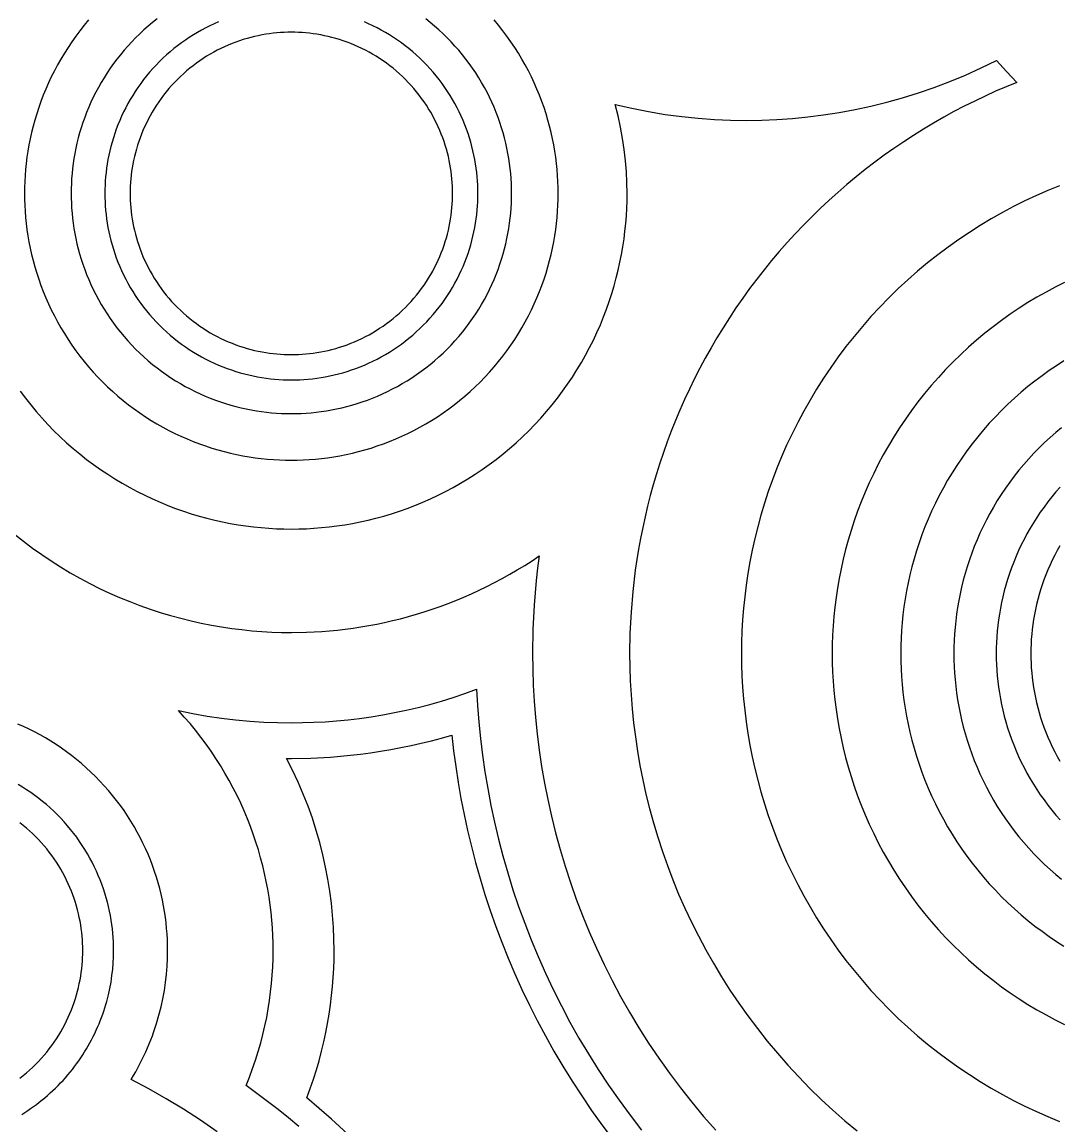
# Model space of a CAD drawing. Header units: millimetres. Extents: x -2212 to -1612, y 647 to 937.
# Drawn here: x -1744.5 to -1680.2, y 815.1 to 883.6 of the extents above; entities that cross this region are included whole.
import ezdxf

# ---------------------------------------------------------------- set-up
doc = ezdxf.new("R2010")
doc.units = ezdxf.units.MM
doc.header["$MEASUREMENT"] = 0
doc.layers.add('VF$DOT - Copy', color=20, linetype='Continuous', true_color=0xff4b00)

msp = doc.modelspace()

# ---------------------------------------------------------------- linework, layer by layer
at = {"layer": 'VF$DOT - Copy'}
for points in [[(-1740.387, 883.714), (-1740.661, 883.385), (-1740.925, 883.05), (-1741.181, 882.709), (-1741.427, 882.362), (-1741.664, 882.01), (-1741.891, 881.653), (-1742.108, 881.291), (-1742.316, 880.925), (-1742.513, 880.555), (-1742.7, 880.182), (-1742.877, 879.806), (-1743.043, 879.427), (-1743.2, 879.046), (-1743.346, 878.663), (-1743.482, 878.279), (-1743.607, 877.894), (-1743.723, 877.508), (-1743.828, 877.122), (-1743.924, 876.736), (-1744.01, 876.35), (-1744.086, 875.965), (-1744.152, 875.582), (-1744.209, 875.2), (-1744.256, 874.819), (-1744.295, 874.441), (-1744.324, 874.065), (-1744.345, 873.692), (-1744.358, 873.321), (-1744.362, 872.954), (-1744.358, 872.586), (-1744.345, 872.216), (-1744.324, 871.843), (-1744.295, 871.467), (-1744.256, 871.088), (-1744.209, 870.708), (-1744.152, 870.326), (-1744.086, 869.942), (-1744.01, 869.558), (-1743.924, 869.172), (-1743.828, 868.786), (-1743.723, 868.4), (-1743.607, 868.014), (-1743.482, 867.629), (-1743.346, 867.245), (-1743.2, 866.862), (-1743.043, 866.481), (-1742.877, 866.102), (-1742.7, 865.726), (-1742.513, 865.353), (-1742.316, 864.983), (-1742.108, 864.617), (-1741.891, 864.255), (-1741.664, 863.898), (-1741.427, 863.545), (-1741.181, 863.198), (-1740.925, 862.857), (-1740.661, 862.522), (-1740.387, 862.194), (-1740.104, 861.872), (-1739.813, 861.558), (-1739.514, 861.251), (-1739.208, 860.952), (-1738.893, 860.661), (-1738.572, 860.379), (-1738.243, 860.105), (-1737.908, 859.84), (-1737.567, 859.585), (-1737.22, 859.338), (-1736.868, 859.102), (-1736.511, 858.875), (-1736.149, 858.657), (-1735.783, 858.45), (-1735.413, 858.253), (-1735.04, 858.066), (-1734.664, 857.889), (-1734.285, 857.722), (-1733.904, 857.566), (-1733.521, 857.42), (-1733.137, 857.284), (-1732.752, 857.158), (-1732.366, 857.043), (-1731.98, 856.937), (-1731.594, 856.842), (-1731.208, 856.756), (-1730.823, 856.68), (-1730.44, 856.614), (-1730.058, 856.557), (-1729.677, 856.509), (-1729.299, 856.471), (-1728.923, 856.441), (-1728.55, 856.42), (-1728.179, 856.408), (-1727.812, 856.404), (-1727.445, 856.408), (-1727.074, 856.42), (-1726.701, 856.441), (-1726.325, 856.471), (-1725.947, 856.509), (-1725.566, 856.557), (-1725.184, 856.614), (-1724.8, 856.68), (-1724.416, 856.756), (-1724.03, 856.842), (-1723.644, 856.937), (-1723.258, 857.043), (-1722.872, 857.158), (-1722.487, 857.284), (-1722.103, 857.42), (-1721.72, 857.566), (-1721.339, 857.722), (-1720.96, 857.889), (-1720.584, 858.066), (-1720.211, 858.253), (-1719.841, 858.45), (-1719.475, 858.657), (-1719.113, 858.875), (-1718.756, 859.102), (-1718.403, 859.338), (-1718.057, 859.585), (-1717.715, 859.84), (-1717.381, 860.105), (-1717.052, 860.379), (-1716.731, 860.661), (-1716.416, 860.952), (-1716.109, 861.251), (-1715.81, 861.558), (-1715.52, 861.872), (-1715.237, 862.194), (-1714.963, 862.522), (-1714.699, 862.857), (-1714.443, 863.198), (-1714.197, 863.545), (-1713.96, 863.898), (-1713.733, 864.255), (-1713.515, 864.617), (-1713.308, 864.983), (-1713.111, 865.353), (-1712.924, 865.726), (-1712.747, 866.102), (-1712.58, 866.481), (-1712.424, 866.862), (-1712.278, 867.245), (-1712.142, 867.629), (-1712.016, 868.014), (-1711.901, 868.4), (-1711.795, 868.786), (-1711.7, 869.172), (-1711.614, 869.558), (-1711.538, 869.942), (-1711.472, 870.326), (-1711.415, 870.708), (-1711.367, 871.088), (-1711.329, 871.467), (-1711.299, 871.843), (-1711.278, 872.216), (-1711.266, 872.586), (-1711.262, 872.954), (-1711.266, 873.321), (-1711.278, 873.692), (-1711.299, 874.065), (-1711.329, 874.441), (-1711.367, 874.819), (-1711.415, 875.2), (-1711.472, 875.582), (-1711.538, 875.965), (-1711.614, 876.35), (-1711.7, 876.736), (-1711.795, 877.122), (-1711.901, 877.508), (-1712.016, 877.894), (-1712.142, 878.279), (-1712.278, 878.663), (-1712.424, 879.046), (-1712.58, 879.427), (-1712.747, 879.806), (-1712.924, 880.182), (-1713.111, 880.555), (-1713.308, 880.925), (-1713.515, 881.291), (-1713.733, 881.653), (-1713.96, 882.01), (-1714.197, 882.362), (-1714.443, 882.709), (-1714.699, 883.05), (-1714.963, 883.385), (-1715.237, 883.714)], [(-1736.144, 883.776), (-1736.421, 883.557), (-1736.692, 883.331), (-1736.957, 883.098), (-1737.216, 882.858), (-1737.47, 882.611), (-1737.716, 882.358), (-1737.956, 882.099), (-1738.189, 881.833), (-1738.415, 881.562), (-1738.634, 881.286), (-1738.845, 881.005), (-1739.048, 880.718), (-1739.244, 880.428), (-1739.431, 880.133), (-1739.61, 879.834), (-1739.781, 879.532), (-1739.944, 879.227), (-1740.098, 878.919), (-1740.244, 878.608), (-1740.382, 878.296), (-1740.511, 877.981), (-1740.632, 877.665), (-1740.744, 877.348), (-1740.847, 877.03), (-1740.943, 876.712), (-1741.03, 876.393), (-1741.109, 876.075), (-1741.179, 875.757), (-1741.242, 875.439), (-1741.297, 875.123), (-1741.344, 874.807), (-1741.383, 874.493), (-1741.415, 874.181), (-1741.439, 873.871), (-1741.456, 873.563), (-1741.467, 873.257), (-1741.47, 872.954), (-1741.467, 872.651), (-1741.456, 872.345), (-1741.439, 872.037), (-1741.415, 871.727), (-1741.383, 871.414), (-1741.344, 871.1), (-1741.297, 870.785), (-1741.242, 870.469), (-1741.179, 870.151), (-1741.109, 869.833), (-1741.03, 869.514), (-1740.943, 869.196), (-1740.847, 868.877), (-1740.744, 868.559), (-1740.632, 868.242), (-1740.511, 867.926), (-1740.382, 867.612), (-1740.244, 867.299), (-1740.098, 866.989), (-1739.944, 866.681), (-1739.781, 866.376), (-1739.61, 866.073), (-1739.431, 865.775), (-1739.244, 865.48), (-1739.048, 865.189), (-1738.845, 864.903), (-1738.634, 864.622), (-1738.415, 864.345), (-1738.189, 864.074), (-1737.956, 863.809), (-1737.716, 863.549), (-1737.47, 863.296), (-1737.216, 863.049), (-1736.957, 862.809), (-1736.692, 862.576), (-1736.421, 862.35), (-1736.144, 862.132), (-1735.863, 861.921), (-1735.576, 861.718), (-1735.286, 861.522), (-1734.991, 861.335), (-1734.692, 861.155), (-1734.39, 860.984), (-1734.085, 860.822), (-1733.777, 860.667), (-1733.466, 860.521), (-1733.154, 860.384), (-1732.839, 860.255), (-1732.523, 860.134), (-1732.206, 860.022), (-1731.888, 859.918), (-1731.57, 859.823), (-1731.251, 859.736), (-1730.933, 859.657), (-1730.615, 859.587), (-1730.297, 859.524), (-1729.981, 859.469), (-1729.665, 859.422), (-1729.351, 859.383), (-1729.039, 859.351), (-1728.729, 859.327), (-1728.421, 859.309), (-1728.115, 859.299), (-1727.812, 859.296), (-1727.509, 859.299), (-1727.203, 859.309), (-1726.895, 859.327), (-1726.585, 859.351), (-1726.273, 859.383), (-1725.959, 859.422), (-1725.643, 859.469), (-1725.327, 859.524), (-1725.009, 859.587), (-1724.691, 859.657), (-1724.372, 859.736), (-1724.054, 859.823), (-1723.735, 859.918), (-1723.417, 860.022), (-1723.1, 860.134), (-1722.785, 860.255), (-1722.47, 860.384), (-1722.157, 860.521), (-1721.847, 860.667), (-1721.539, 860.822), (-1721.234, 860.984), (-1720.932, 861.155), (-1720.633, 861.335), (-1720.338, 861.522), (-1720.047, 861.718), (-1719.761, 861.921), (-1719.48, 862.132), (-1719.203, 862.35), (-1718.932, 862.576), (-1718.667, 862.809), (-1718.408, 863.049), (-1718.154, 863.296), (-1717.908, 863.549), (-1717.668, 863.809), (-1717.434, 864.074), (-1717.209, 864.345), (-1716.99, 864.622), (-1716.779, 864.903), (-1716.576, 865.189), (-1716.38, 865.48), (-1716.193, 865.775), (-1716.014, 866.073), (-1715.843, 866.376), (-1715.68, 866.681), (-1715.525, 866.989), (-1715.379, 867.299), (-1715.242, 867.612), (-1715.113, 867.926), (-1714.992, 868.242), (-1714.88, 868.559), (-1714.777, 868.877), (-1714.681, 869.196), (-1714.594, 869.514), (-1714.515, 869.833), (-1714.445, 870.151), (-1714.382, 870.469), (-1714.327, 870.785), (-1714.28, 871.1), (-1714.241, 871.414), (-1714.209, 871.727), (-1714.185, 872.037), (-1714.168, 872.345), (-1714.157, 872.651), (-1714.154, 872.954), (-1714.157, 873.257), (-1714.168, 873.563), (-1714.185, 873.871), (-1714.209, 874.181), (-1714.241, 874.493), (-1714.28, 874.807), (-1714.327, 875.123), (-1714.382, 875.439), (-1714.445, 875.757), (-1714.515, 876.075), (-1714.594, 876.393), (-1714.681, 876.712), (-1714.777, 877.03), (-1714.88, 877.348), (-1714.992, 877.665), (-1715.113, 877.981), (-1715.242, 878.296), (-1715.379, 878.608), (-1715.525, 878.919), (-1715.68, 879.227), (-1715.843, 879.532), (-1716.014, 879.834), (-1716.193, 880.133), (-1716.38, 880.428), (-1716.576, 880.718), (-1716.779, 881.005), (-1716.99, 881.286), (-1717.209, 881.562), (-1717.434, 881.833), (-1717.668, 882.099), (-1717.908, 882.358), (-1718.154, 882.611), (-1718.408, 882.858), (-1718.667, 883.098), (-1718.932, 883.331), (-1719.203, 883.557), (-1719.48, 883.776)], [(-1732.337, 883.601), (-1732.602, 883.485), (-1732.865, 883.361), (-1733.126, 883.23), (-1733.384, 883.093), (-1733.64, 882.948), (-1733.893, 882.796), (-1734.143, 882.637), (-1734.389, 882.472), (-1734.631, 882.299), (-1734.87, 882.121), (-1735.104, 881.936), (-1735.333, 881.744), (-1735.558, 881.547), (-1735.778, 881.343), (-1735.993, 881.134), (-1736.202, 880.92), (-1736.405, 880.7), (-1736.602, 880.475), (-1736.794, 880.246), (-1736.979, 880.012), (-1737.157, 879.773), (-1737.33, 879.531), (-1737.495, 879.285), (-1737.654, 879.035), (-1737.806, 878.782), (-1737.951, 878.526), (-1738.089, 878.267), (-1738.219, 878.007), (-1738.343, 877.744), (-1738.459, 877.479), (-1738.569, 877.212), (-1738.671, 876.945), (-1738.766, 876.676), (-1738.854, 876.407), (-1738.934, 876.137), (-1739.008, 875.867), (-1739.075, 875.597), (-1739.135, 875.328), (-1739.188, 875.059), (-1739.234, 874.791), (-1739.274, 874.524), (-1739.307, 874.258), (-1739.334, 873.993), (-1739.355, 873.731), (-1739.37, 873.47), (-1739.378, 873.211), (-1739.381, 872.954), (-1739.378, 872.697), (-1739.37, 872.438), (-1739.355, 872.177), (-1739.334, 871.914), (-1739.307, 871.65), (-1739.274, 871.384), (-1739.234, 871.117), (-1739.188, 870.849), (-1739.135, 870.58), (-1739.075, 870.31), (-1739.008, 870.04), (-1738.934, 869.77), (-1738.854, 869.501), (-1738.766, 869.231), (-1738.671, 868.963), (-1738.569, 868.695), (-1738.459, 868.429), (-1738.343, 868.164), (-1738.219, 867.901), (-1738.089, 867.64), (-1737.951, 867.382), (-1737.806, 867.126), (-1737.654, 866.873), (-1737.495, 866.623), (-1737.33, 866.377), (-1737.157, 866.134), (-1736.979, 865.896), (-1736.794, 865.662), (-1736.602, 865.432), (-1736.405, 865.207), (-1736.202, 864.988), (-1735.993, 864.773), (-1735.778, 864.564), (-1735.558, 864.361), (-1735.333, 864.163), (-1735.104, 863.972), (-1734.87, 863.787), (-1734.631, 863.608), (-1734.389, 863.436), (-1734.143, 863.271), (-1733.893, 863.112), (-1733.64, 862.96), (-1733.384, 862.815), (-1733.126, 862.677), (-1732.865, 862.546), (-1732.602, 862.423), (-1732.337, 862.306), (-1732.07, 862.197), (-1731.803, 862.095), (-1731.534, 862), (-1731.265, 861.912), (-1730.995, 861.831), (-1730.725, 861.758), (-1730.456, 861.691), (-1730.186, 861.631), (-1729.917, 861.578), (-1729.649, 861.532), (-1729.382, 861.492), (-1729.116, 861.458), (-1728.851, 861.432), (-1728.589, 861.411), (-1728.328, 861.396), (-1728.069, 861.388), (-1727.812, 861.385), (-1727.555, 861.388), (-1727.296, 861.396), (-1727.035, 861.411), (-1726.772, 861.432), (-1726.508, 861.458), (-1726.242, 861.492), (-1725.975, 861.532), (-1725.707, 861.578), (-1725.438, 861.631), (-1725.168, 861.691), (-1724.899, 861.758), (-1724.629, 861.831), (-1724.359, 861.912), (-1724.09, 862), (-1723.821, 862.095), (-1723.553, 862.197), (-1723.287, 862.306), (-1723.022, 862.423), (-1722.759, 862.546), (-1722.498, 862.677), (-1722.24, 862.815), (-1721.984, 862.96), (-1721.731, 863.112), (-1721.481, 863.271), (-1721.235, 863.436), (-1720.993, 863.608), (-1720.754, 863.787), (-1720.52, 863.972), (-1720.29, 864.163), (-1720.066, 864.361), (-1719.846, 864.564), (-1719.631, 864.773), (-1719.422, 864.988), (-1719.219, 865.207), (-1719.022, 865.432), (-1718.83, 865.662), (-1718.645, 865.896), (-1718.466, 866.134), (-1718.294, 866.377), (-1718.129, 866.623), (-1717.97, 866.873), (-1717.818, 867.126), (-1717.673, 867.382), (-1717.535, 867.64), (-1717.405, 867.901), (-1717.281, 868.164), (-1717.164, 868.429), (-1717.055, 868.695), (-1716.953, 868.963), (-1716.858, 869.231), (-1716.77, 869.501), (-1716.689, 869.77), (-1716.616, 870.04), (-1716.549, 870.31), (-1716.489, 870.58), (-1716.436, 870.849), (-1716.39, 871.117), (-1716.35, 871.384), (-1716.317, 871.65), (-1716.29, 871.914), (-1716.269, 872.177), (-1716.254, 872.438), (-1716.246, 872.697), (-1716.243, 872.954), (-1716.246, 873.211), (-1716.254, 873.47), (-1716.269, 873.731), (-1716.29, 873.993), (-1716.317, 874.258), (-1716.35, 874.524), (-1716.39, 874.791), (-1716.436, 875.059), (-1716.489, 875.328), (-1716.549, 875.597), (-1716.616, 875.867), (-1716.689, 876.137), (-1716.77, 876.407), (-1716.858, 876.676), (-1716.953, 876.945), (-1717.055, 877.212), (-1717.164, 877.479), (-1717.281, 877.744), (-1717.405, 878.007), (-1717.535, 878.267), (-1717.673, 878.526), (-1717.818, 878.782), (-1717.97, 879.035), (-1718.129, 879.285), (-1718.294, 879.531), (-1718.466, 879.773), (-1718.645, 880.012), (-1718.83, 880.246), (-1719.022, 880.475), (-1719.219, 880.7), (-1719.422, 880.92), (-1719.631, 881.134), (-1719.846, 881.343), (-1720.066, 881.547), (-1720.29, 881.744), (-1720.52, 881.936), (-1720.754, 882.121), (-1720.993, 882.299), (-1721.235, 882.472), (-1721.481, 882.637), (-1721.731, 882.796), (-1721.984, 882.948), (-1722.24, 883.093), (-1722.498, 883.23), (-1722.759, 883.361), (-1723.022, 883.485), (-1723.287, 883.601)], [(-1707.736, 878.473), (-1706.697, 878.235), (-1705.661, 878.031), (-1704.629, 877.861), (-1703.603, 877.723), (-1702.584, 877.618), (-1701.573, 877.544), (-1700.571, 877.5), (-1699.581, 877.486), (-1698.644, 877.499), (-1697.697, 877.538), (-1696.742, 877.604), (-1695.779, 877.698), (-1694.81, 877.82), (-1693.835, 877.972), (-1692.856, 878.154), (-1691.874, 878.366), (-1690.89, 878.609), (-1689.906, 878.884), (-1688.924, 879.19), (-1687.944, 879.528), (-1686.968, 879.898), (-1685.998, 880.301), (-1685.035, 880.736), (-1684.081, 881.203)], [(-1684.081, 881.203), (-1683.462, 880.515), (-1682.825, 879.843)], [(-1682.825, 879.843), (-1683.482, 879.573), (-1684.137, 879.29), (-1684.788, 878.995), (-1685.436, 878.685), (-1686.08, 878.363), (-1686.72, 878.028), (-1687.355, 877.679), (-1687.984, 877.318), (-1688.609, 876.943), (-1689.227, 876.556), (-1689.839, 876.157), (-1690.445, 875.745), (-1691.044, 875.32), (-1691.635, 874.884), (-1692.218, 874.436), (-1692.794, 873.976), (-1693.361, 873.504), (-1693.919, 873.021), (-1694.468, 872.527), (-1695.008, 872.023), (-1695.537, 871.508), (-1696.057, 870.982), (-1696.567, 870.447), (-1697.066, 869.902), (-1697.554, 869.348), (-1698.03, 868.786), (-1698.496, 868.214), (-1698.95, 867.634), (-1699.392, 867.046), (-1699.822, 866.451), (-1700.239, 865.849), (-1700.645, 865.24), (-1701.038, 864.624), (-1701.418, 864.002), (-1701.785, 863.375), (-1702.14, 862.742), (-1702.481, 862.105), (-1702.81, 861.463), (-1703.125, 860.817), (-1703.427, 860.167), (-1703.716, 859.514), (-1703.992, 858.858), (-1704.254, 858.199), (-1704.503, 857.539), (-1704.739, 856.876), (-1704.962, 856.212), (-1705.171, 855.547), (-1705.368, 854.881), (-1705.552, 854.216), (-1705.722, 853.55), (-1705.88, 852.884), (-1706.025, 852.219), (-1706.158, 851.555), (-1706.278, 850.893), (-1706.386, 850.232), (-1706.482, 849.573), (-1706.638, 848.263), (-1706.748, 846.964), (-1706.812, 845.679), (-1706.833, 844.409), (-1706.824, 843.562), (-1706.796, 842.708), (-1706.747, 841.847), (-1706.679, 840.981), (-1706.59, 840.109), (-1706.481, 839.232), (-1706.349, 838.351), (-1706.197, 837.467), (-1706.022, 836.58), (-1705.824, 835.691), (-1705.604, 834.801), (-1705.361, 833.911), (-1705.094, 833.021), (-1704.805, 832.133), (-1704.492, 831.248), (-1704.155, 830.365), (-1703.794, 829.487), (-1703.41, 828.614), (-1703.002, 827.746), (-1702.571, 826.886), (-1702.117, 826.033), (-1701.639, 825.189), (-1701.138, 824.355), (-1700.614, 823.532), (-1700.069, 822.72), (-1699.501, 821.92), (-1698.911, 821.134), (-1698.301, 820.362), (-1697.67, 819.604), (-1697.019, 818.863), (-1696.348, 818.138), (-1695.659, 817.431), (-1694.952, 816.742), (-1694.227, 816.071), (-1693.486, 815.42), (-1692.728, 814.789)], [(-1744.631, 860.681), (-1744.31, 860.252), (-1743.976, 859.83), (-1743.632, 859.417), (-1743.277, 859.013), (-1742.911, 858.617), (-1742.535, 858.231), (-1742.149, 857.855), (-1741.753, 857.489), (-1741.349, 857.134), (-1740.935, 856.789), (-1740.514, 856.456), (-1740.085, 856.134), (-1739.649, 855.825), (-1739.205, 855.527), (-1738.756, 855.241), (-1738.301, 854.968), (-1737.84, 854.707), (-1737.375, 854.459), (-1736.905, 854.223), (-1736.432, 854.001), (-1735.955, 853.791), (-1735.476, 853.595), (-1734.994, 853.411), (-1734.511, 853.24), (-1734.026, 853.082), (-1733.541, 852.936), (-1733.055, 852.804), (-1732.57, 852.684), (-1732.085, 852.576), (-1731.601, 852.48), (-1731.118, 852.397), (-1730.637, 852.325), (-1730.159, 852.265), (-1729.683, 852.217), (-1729.21, 852.18), (-1728.74, 852.153), (-1728.274, 852.138), (-1727.812, 852.133), (-1727.35, 852.138), (-1726.884, 852.153), (-1726.414, 852.18), (-1725.941, 852.217), (-1725.465, 852.265), (-1724.987, 852.325), (-1724.506, 852.397), (-1724.023, 852.48), (-1723.539, 852.576), (-1723.054, 852.684), (-1722.569, 852.804), (-1722.083, 852.936), (-1721.597, 853.082), (-1721.113, 853.24), (-1720.629, 853.411), (-1720.148, 853.595), (-1719.668, 853.791), (-1719.192, 854.001), (-1718.718, 854.223), (-1718.249, 854.459), (-1717.784, 854.707), (-1717.323, 854.968), (-1716.868, 855.241), (-1716.418, 855.527), (-1715.975, 855.825), (-1715.539, 856.134), (-1715.11, 856.456), (-1714.688, 856.789), (-1714.275, 857.134), (-1713.871, 857.489), (-1713.475, 857.855), (-1713.089, 858.231), (-1712.713, 858.617), (-1712.347, 859.013), (-1711.992, 859.417), (-1711.647, 859.83), (-1711.314, 860.252), (-1710.993, 860.681), (-1710.683, 861.117), (-1710.385, 861.56), (-1710.099, 862.01), (-1709.826, 862.465), (-1709.565, 862.925), (-1709.317, 863.391), (-1709.082, 863.86), (-1708.859, 864.334), (-1708.649, 864.81), (-1708.453, 865.29), (-1708.269, 865.771), (-1708.098, 866.255), (-1707.94, 866.739), (-1707.795, 867.225), (-1707.662, 867.71), (-1707.542, 868.196), (-1707.434, 868.681), (-1707.338, 869.165), (-1707.255, 869.648), (-1707.183, 870.128), (-1707.123, 870.607), (-1707.075, 871.083), (-1707.038, 871.556), (-1707.012, 872.026), (-1706.996, 872.492), (-1706.991, 872.954), (-1707.002, 873.623), (-1707.034, 874.301), (-1707.09, 874.985), (-1707.169, 875.676), (-1707.273, 876.371), (-1707.402, 877.069), (-1707.556, 877.771), (-1707.736, 878.473)], [(-1680.172, 873.435), (-1680.891, 873.14), (-1681.605, 872.826), (-1682.315, 872.492), (-1683.019, 872.139), (-1683.717, 871.767), (-1684.407, 871.376), (-1685.09, 870.966), (-1685.764, 870.538), (-1686.428, 870.091), (-1687.082, 869.627), (-1687.726, 869.144), (-1688.357, 868.645), (-1688.977, 868.128), (-1689.584, 867.596), (-1690.176, 867.047), (-1690.755, 866.483), (-1691.319, 865.904), (-1691.868, 865.311), (-1692.401, 864.705), (-1692.917, 864.085), (-1693.417, 863.454), (-1693.899, 862.81), (-1694.363, 862.156), (-1694.81, 861.492), (-1695.238, 860.818), (-1695.648, 860.135), (-1696.039, 859.445), (-1696.411, 858.747), (-1696.764, 858.043), (-1697.098, 857.333), (-1697.412, 856.619), (-1697.707, 855.9), (-1697.982, 855.178), (-1698.239, 854.453), (-1698.476, 853.727), (-1698.694, 852.999), (-1698.893, 852.27), (-1699.073, 851.542), (-1699.234, 850.815), (-1699.378, 850.089), (-1699.503, 849.366), (-1699.61, 848.645), (-1699.7, 847.928), (-1699.772, 847.214), (-1699.828, 846.505), (-1699.868, 845.801), (-1699.891, 845.102), (-1699.899, 844.409), (-1699.891, 843.716), (-1699.868, 843.017), (-1699.828, 842.313), (-1699.772, 841.604), (-1699.7, 840.89), (-1699.61, 840.173), (-1699.503, 839.452), (-1699.378, 838.728), (-1699.234, 838.003), (-1699.073, 837.276), (-1698.893, 836.547), (-1698.694, 835.819), (-1698.476, 835.091), (-1698.239, 834.365), (-1697.982, 833.64), (-1697.707, 832.918), (-1697.412, 832.199), (-1697.098, 831.485), (-1696.764, 830.775), (-1696.411, 830.071), (-1696.039, 829.373), (-1695.648, 828.683), (-1695.238, 828), (-1694.81, 827.326), (-1694.363, 826.662), (-1693.899, 826.008), (-1693.417, 825.364), (-1692.917, 824.732), (-1692.401, 824.113), (-1691.868, 823.506), (-1691.319, 822.913), (-1690.755, 822.335), (-1690.176, 821.771), (-1689.584, 821.222), (-1688.977, 820.689), (-1688.357, 820.173), (-1687.726, 819.673), (-1687.082, 819.191), (-1686.428, 818.727), (-1685.764, 818.28), (-1685.09, 817.852), (-1684.407, 817.442), (-1683.717, 817.051), (-1683.019, 816.679), (-1682.315, 816.326), (-1681.605, 815.992), (-1680.891, 815.678), (-1680.172, 815.383)], [(-1679.857, 867.428), (-1680.434, 867.139), (-1681.006, 866.834), (-1681.572, 866.514), (-1682.131, 866.178), (-1682.683, 865.827), (-1683.228, 865.46), (-1683.764, 865.08), (-1684.292, 864.684), (-1684.81, 864.275), (-1685.317, 863.852), (-1685.815, 863.415), (-1686.301, 862.965), (-1686.775, 862.503), (-1687.237, 862.029), (-1687.687, 861.542), (-1688.124, 861.045), (-1688.547, 860.537), (-1688.956, 860.02), (-1689.352, 859.492), (-1689.733, 858.956), (-1690.099, 858.411), (-1690.45, 857.859), (-1690.786, 857.3), (-1691.106, 856.734), (-1691.411, 856.162), (-1691.7, 855.585), (-1691.974, 855.003), (-1692.231, 854.417), (-1692.473, 853.828), (-1692.699, 853.236), (-1692.909, 852.642), (-1693.103, 852.046), (-1693.282, 851.45), (-1693.445, 850.853), (-1693.593, 850.256), (-1693.725, 849.66), (-1693.843, 849.065), (-1693.945, 848.472), (-1694.033, 847.881), (-1694.107, 847.293), (-1694.166, 846.708), (-1694.212, 846.127), (-1694.244, 845.55), (-1694.264, 844.977), (-1694.27, 844.409), (-1694.264, 843.841), (-1694.244, 843.268), (-1694.212, 842.691), (-1694.166, 842.11), (-1694.107, 841.525), (-1694.033, 840.937), (-1693.945, 840.346), (-1693.843, 839.753), (-1693.725, 839.158), (-1693.593, 838.562), (-1693.445, 837.965), (-1693.282, 837.368), (-1693.103, 836.771), (-1692.909, 836.176), (-1692.699, 835.582), (-1692.473, 834.99), (-1692.231, 834.401), (-1691.974, 833.815), (-1691.7, 833.233), (-1691.411, 832.656), (-1691.106, 832.084), (-1690.786, 831.518), (-1690.45, 830.959), (-1690.099, 830.406), (-1689.733, 829.862), (-1689.352, 829.326), (-1688.956, 828.798), (-1688.547, 828.28), (-1688.124, 827.773), (-1687.687, 827.275), (-1687.237, 826.789), (-1686.775, 826.315), (-1686.301, 825.853), (-1685.815, 825.403), (-1685.317, 824.966), (-1684.81, 824.543), (-1684.292, 824.133), (-1683.764, 823.738), (-1683.228, 823.357), (-1682.683, 822.991), (-1682.131, 822.64), (-1681.572, 822.304), (-1681.006, 821.984), (-1680.434, 821.679), (-1679.857, 821.39)], [(-1679.896, 862.56), (-1680.356, 862.267), (-1680.81, 861.962), (-1681.258, 861.644), (-1681.697, 861.315), (-1682.129, 860.973), (-1682.553, 860.62), (-1682.967, 860.256), (-1683.372, 859.881), (-1683.768, 859.496), (-1684.153, 859.1), (-1684.528, 858.695), (-1684.892, 858.28), (-1685.245, 857.857), (-1685.587, 857.425), (-1685.916, 856.986), (-1686.234, 856.538), (-1686.539, 856.084), (-1686.832, 855.624), (-1687.112, 855.157), (-1687.379, 854.685), (-1687.634, 854.208), (-1687.875, 853.727), (-1688.103, 853.242), (-1688.318, 852.754), (-1688.519, 852.263), (-1688.707, 851.769), (-1688.883, 851.274), (-1689.045, 850.777), (-1689.194, 850.28), (-1689.33, 849.782), (-1689.453, 849.284), (-1689.563, 848.787), (-1689.661, 848.291), (-1689.746, 847.797), (-1689.82, 847.304), (-1689.881, 846.814), (-1689.931, 846.326), (-1689.969, 845.841), (-1689.996, 845.36), (-1690.012, 844.882), (-1690.017, 844.409), (-1690.012, 843.935), (-1689.996, 843.458), (-1689.969, 842.976), (-1689.931, 842.492), (-1689.881, 842.004), (-1689.82, 841.514), (-1689.746, 841.021), (-1689.661, 840.527), (-1689.563, 840.031), (-1689.453, 839.533), (-1689.33, 839.036), (-1689.194, 838.538), (-1689.045, 838.041), (-1688.883, 837.544), (-1688.707, 837.049), (-1688.519, 836.555), (-1688.318, 836.064), (-1688.103, 835.576), (-1687.875, 835.091), (-1687.634, 834.609), (-1687.379, 834.133), (-1687.112, 833.661), (-1686.832, 833.194), (-1686.539, 832.734), (-1686.234, 832.279), (-1685.916, 831.832), (-1685.587, 831.393), (-1685.245, 830.961), (-1684.892, 830.537), (-1684.528, 830.123), (-1684.153, 829.718), (-1683.768, 829.322), (-1683.372, 828.937), (-1682.967, 828.562), (-1682.553, 828.197), (-1682.129, 827.845), (-1681.697, 827.503), (-1681.258, 827.173), (-1680.81, 826.856), (-1680.356, 826.551), (-1679.896, 826.258)], [(-1680.054, 858.417), (-1680.412, 858.119), (-1680.763, 857.811), (-1681.106, 857.494), (-1681.44, 857.168), (-1681.766, 856.833), (-1682.083, 856.491), (-1682.391, 856.14), (-1682.69, 855.782), (-1682.978, 855.417), (-1683.257, 855.045), (-1683.526, 854.667), (-1683.784, 854.283), (-1684.031, 853.893), (-1684.268, 853.499), (-1684.494, 853.1), (-1684.709, 852.696), (-1684.913, 852.289), (-1685.106, 851.879), (-1685.288, 851.466), (-1685.458, 851.051), (-1685.617, 850.633), (-1685.766, 850.215), (-1685.903, 849.795), (-1686.029, 849.374), (-1686.144, 848.953), (-1686.248, 848.532), (-1686.341, 848.112), (-1686.424, 847.692), (-1686.496, 847.274), (-1686.558, 846.857), (-1686.61, 846.443), (-1686.652, 846.03), (-1686.684, 845.62), (-1686.707, 845.213), (-1686.721, 844.809), (-1686.725, 844.409), (-1686.721, 844.008), (-1686.707, 843.604), (-1686.684, 843.197), (-1686.652, 842.788), (-1686.61, 842.375), (-1686.558, 841.96), (-1686.496, 841.544), (-1686.424, 841.126), (-1686.341, 840.706), (-1686.248, 840.286), (-1686.144, 839.865), (-1686.029, 839.444), (-1685.903, 839.023), (-1685.766, 838.603), (-1685.617, 838.184), (-1685.458, 837.767), (-1685.288, 837.352), (-1685.106, 836.939), (-1684.913, 836.528), (-1684.709, 836.121), (-1684.494, 835.718), (-1684.268, 835.319), (-1684.031, 834.925), (-1683.784, 834.535), (-1683.526, 834.151), (-1683.257, 833.773), (-1682.978, 833.401), (-1682.69, 833.036), (-1682.391, 832.678), (-1682.083, 832.327), (-1681.766, 831.984), (-1681.44, 831.65), (-1681.106, 831.324), (-1680.763, 831.007), (-1680.412, 830.699), (-1680.054, 830.4)], [(-1680.132, 854.732), (-1680.395, 854.432), (-1680.65, 854.126), (-1680.897, 853.814), (-1681.135, 853.497), (-1681.365, 853.174), (-1681.585, 852.845), (-1681.797, 852.513), (-1681.999, 852.176), (-1682.192, 851.835), (-1682.376, 851.49), (-1682.55, 851.142), (-1682.715, 850.792), (-1682.87, 850.439), (-1683.016, 850.084), (-1683.152, 849.727), (-1683.279, 849.369), (-1683.396, 849.011), (-1683.503, 848.651), (-1683.601, 848.291), (-1683.69, 847.932), (-1683.77, 847.573), (-1683.841, 847.214), (-1683.903, 846.857), (-1683.956, 846.501), (-1684, 846.147), (-1684.036, 845.794), (-1684.064, 845.444), (-1684.083, 845.096), (-1684.095, 844.751), (-1684.098, 844.409), (-1684.095, 844.067), (-1684.083, 843.722), (-1684.064, 843.374), (-1684.036, 843.024), (-1684, 842.671), (-1683.956, 842.317), (-1683.903, 841.961), (-1683.841, 841.604), (-1683.77, 841.245), (-1683.69, 840.886), (-1683.601, 840.526), (-1683.503, 840.167), (-1683.396, 839.807), (-1683.279, 839.448), (-1683.152, 839.09), (-1683.016, 838.734), (-1682.87, 838.379), (-1682.715, 838.026), (-1682.55, 837.676), (-1682.376, 837.328), (-1682.192, 836.983), (-1681.999, 836.642), (-1681.797, 836.305), (-1681.585, 835.972), (-1681.365, 835.644), (-1681.135, 835.321), (-1680.897, 835.003), (-1680.65, 834.691), (-1680.395, 834.385), (-1680.132, 834.086)], [(-1744.98, 851.807), (-1744.429, 851.371), (-1743.868, 850.951), (-1743.297, 850.545), (-1742.717, 850.156), (-1742.129, 849.782), (-1741.533, 849.424), (-1740.931, 849.083), (-1740.322, 848.758), (-1739.708, 848.451), (-1739.089, 848.16), (-1738.465, 847.885), (-1737.838, 847.628), (-1737.208, 847.388), (-1736.576, 847.164), (-1735.942, 846.957), (-1735.307, 846.767), (-1734.671, 846.593), (-1734.036, 846.436), (-1733.401, 846.295), (-1732.768, 846.17), (-1732.137, 846.061), (-1731.508, 845.967), (-1730.882, 845.889), (-1730.259, 845.826), (-1729.641, 845.777), (-1729.026, 845.743), (-1728.417, 845.722), (-1727.812, 845.716), (-1726.872, 845.732), (-1726.398, 845.752), (-1725.921, 845.781), (-1725.442, 845.819), (-1724.96, 845.865), (-1724.475, 845.921), (-1723.989, 845.985), (-1723.502, 846.059), (-1723.013, 846.142), (-1722.522, 846.234), (-1722.031, 846.336), (-1721.539, 846.448), (-1721.046, 846.569), (-1720.554, 846.7), (-1720.061, 846.842), (-1719.569, 846.993), (-1719.078, 847.154), (-1718.587, 847.325), (-1718.098, 847.506), (-1717.611, 847.698), (-1717.125, 847.9), (-1716.642, 848.111), (-1716.161, 848.333), (-1715.682, 848.565), (-1715.207, 848.807), (-1714.736, 849.06), (-1714.268, 849.322), (-1713.804, 849.594), (-1713.344, 849.875), (-1712.889, 850.167), (-1712.439, 850.468)], [(-1680.147, 851.095), (-1680.313, 850.802), (-1680.471, 850.505), (-1680.621, 850.206), (-1680.763, 849.904), (-1680.896, 849.6), (-1681.022, 849.295), (-1681.139, 848.988), (-1681.248, 848.679), (-1681.349, 848.37), (-1681.441, 848.061), (-1681.526, 847.751), (-1681.603, 847.442), (-1681.671, 847.133), (-1681.732, 846.824), (-1681.785, 846.516), (-1681.831, 846.21), (-1681.869, 845.905), (-1681.9, 845.602), (-1681.924, 845.3), (-1681.941, 845.001), (-1681.95, 844.704), (-1681.954, 844.409), (-1681.95, 844.114), (-1681.941, 843.817), (-1681.924, 843.518), (-1681.9, 843.216), (-1681.869, 842.913), (-1681.831, 842.608), (-1681.785, 842.301), (-1681.732, 841.994), (-1681.671, 841.685), (-1681.603, 841.376), (-1681.526, 841.066), (-1681.441, 840.757), (-1681.349, 840.447), (-1681.248, 840.138), (-1681.139, 839.83), (-1681.022, 839.523), (-1680.896, 839.218), (-1680.763, 838.914), (-1680.621, 838.612), (-1680.471, 838.313), (-1680.313, 838.016), (-1680.147, 837.723)], [(-1712.439, 850.468), (-1712.539, 849.698), (-1712.625, 848.931), (-1712.755, 847.407), (-1712.832, 845.899), (-1712.857, 844.409), (-1712.846, 843.428), (-1712.813, 842.44), (-1712.757, 841.443), (-1712.678, 840.44), (-1712.575, 839.43), (-1712.448, 838.414), (-1712.296, 837.394), (-1712.119, 836.371), (-1711.917, 835.344), (-1711.688, 834.314), (-1711.433, 833.284), (-1711.152, 832.254), (-1710.843, 831.224), (-1710.508, 830.195), (-1710.145, 829.17), (-1709.755, 828.148), (-1709.338, 827.131), (-1708.893, 826.12), (-1708.421, 825.115), (-1707.922, 824.119), (-1707.395, 823.132), (-1706.842, 822.155), (-1706.262, 821.189), (-1705.656, 820.235), (-1705.024, 819.295), (-1704.366, 818.369), (-1703.684, 817.459), (-1702.977, 816.565), (-1702.246, 815.688), (-1701.493, 814.83)], [(-1734.818, 840.868), (-1733.925, 840.686), (-1733.035, 840.53), (-1732.149, 840.4), (-1731.268, 840.294), (-1730.393, 840.214), (-1729.525, 840.157), (-1728.664, 840.123), (-1727.812, 840.112), (-1727.119, 840.119), (-1726.421, 840.142), (-1725.717, 840.179), (-1725.009, 840.232), (-1724.296, 840.301), (-1723.579, 840.386), (-1722.86, 840.488), (-1722.137, 840.606), (-1721.412, 840.742), (-1720.685, 840.895), (-1719.958, 841.065), (-1719.229, 841.253), (-1718.501, 841.46), (-1717.773, 841.684), (-1717.047, 841.926), (-1716.323, 842.187)], [(-1716.323, 842.187), (-1716.265, 841.175), (-1716.185, 840.156), (-1716.082, 839.131), (-1715.956, 838.1), (-1715.806, 837.065), (-1715.632, 836.026), (-1715.434, 834.984), (-1715.211, 833.94), (-1714.964, 832.894), (-1714.691, 831.847), (-1714.392, 830.801), (-1714.068, 829.756), (-1713.718, 828.712), (-1713.341, 827.672), (-1712.939, 826.635), (-1712.511, 825.603), (-1712.056, 824.577), (-1711.575, 823.557), (-1711.068, 822.546), (-1710.536, 821.542), (-1709.977, 820.549), (-1709.393, 819.566), (-1708.784, 818.594), (-1708.151, 817.635), (-1707.492, 816.689), (-1706.81, 815.758), (-1706.104, 814.842)], [(-1730.62, 817.602), (-1730.41, 818.127), (-1730.214, 818.655), (-1730.033, 819.184), (-1729.866, 819.714), (-1729.714, 820.245), (-1729.577, 820.776), (-1729.453, 821.307), (-1729.344, 821.836), (-1729.248, 822.364), (-1729.166, 822.891), (-1729.098, 823.414), (-1729.042, 823.935), (-1729, 824.453), (-1728.97, 824.967), (-1728.952, 825.477), (-1728.946, 825.982), (-1728.951, 826.446), (-1728.966, 826.914), (-1728.991, 827.385), (-1729.027, 827.86), (-1729.074, 828.337), (-1729.131, 828.817), (-1729.2, 829.3), (-1729.28, 829.784), (-1729.372, 830.269), (-1729.475, 830.756), (-1729.59, 831.244), (-1729.718, 831.732), (-1729.857, 832.219), (-1730.009, 832.707), (-1730.173, 833.193), (-1730.349, 833.678), (-1730.538, 834.161), (-1730.739, 834.641), (-1730.953, 835.119), (-1731.179, 835.594), (-1731.417, 836.065), (-1731.668, 836.532), (-1731.931, 836.994), (-1732.206, 837.451), (-1732.492, 837.902), (-1732.791, 838.348), (-1733.101, 838.786), (-1733.423, 839.218), (-1733.756, 839.643), (-1734.099, 840.06), (-1734.453, 840.468), (-1734.818, 840.868)], [(-1737.753, 817.979), (-1737.609, 818.218), (-1737.469, 818.459), (-1737.334, 818.702), (-1737.204, 818.947), (-1737.079, 819.193), (-1736.959, 819.441), (-1736.844, 819.69), (-1736.733, 819.941), (-1736.627, 820.192), (-1736.527, 820.444), (-1736.431, 820.698), (-1736.339, 820.952), (-1736.253, 821.206), (-1736.172, 821.461), (-1736.023, 821.971), (-1735.893, 822.482), (-1735.783, 822.991), (-1735.69, 823.499), (-1735.615, 824.004), (-1735.558, 824.506), (-1735.518, 825.003), (-1735.494, 825.495), (-1735.487, 825.982), (-1735.49, 826.321), (-1735.502, 826.663), (-1735.521, 827.007), (-1735.548, 827.354), (-1735.584, 827.703), (-1735.628, 828.053), (-1735.68, 828.406), (-1735.741, 828.76), (-1735.812, 829.115), (-1735.891, 829.47), (-1735.979, 829.826), (-1736.076, 830.182), (-1736.182, 830.538), (-1736.298, 830.893), (-1736.424, 831.248), (-1736.558, 831.601), (-1736.703, 831.952), (-1736.856, 832.302), (-1737.019, 832.649), (-1737.192, 832.993), (-1737.374, 833.334), (-1737.565, 833.672), (-1737.765, 834.005), (-1737.975, 834.335), (-1738.193, 834.66), (-1738.42, 834.98), (-1738.656, 835.294), (-1738.901, 835.603), (-1739.153, 835.906), (-1739.413, 836.203), (-1739.682, 836.493), (-1739.958, 836.776), (-1740.241, 837.051), (-1740.53, 837.32), (-1740.827, 837.58), (-1741.13, 837.833), (-1741.439, 838.077), (-1741.753, 838.313), (-1742.073, 838.54), (-1742.398, 838.758), (-1742.728, 838.968), (-1743.061, 839.168), (-1743.399, 839.359), (-1743.74, 839.541), (-1744.084, 839.714), (-1744.432, 839.877), (-1744.781, 840.031)], [(-1728.108, 837.905), (-1727.812, 837.904), (-1726.606, 837.925), (-1725.385, 837.988), (-1724.769, 838.037), (-1724.15, 838.096), (-1723.529, 838.167), (-1722.905, 838.249), (-1722.279, 838.344), (-1721.651, 838.45), (-1721.022, 838.568), (-1720.391, 838.699), (-1719.759, 838.842), (-1719.127, 838.997), (-1718.495, 839.165), (-1717.863, 839.346)], [(-1717.863, 839.346), (-1717.752, 838.37), (-1717.622, 837.389), (-1717.47, 836.405), (-1717.298, 835.417), (-1717.104, 834.427), (-1716.889, 833.435), (-1716.652, 832.442), (-1716.394, 831.448), (-1716.112, 830.454), (-1715.809, 829.461), (-1715.483, 828.47), (-1715.134, 827.481), (-1714.763, 826.495), (-1714.369, 825.513), (-1713.952, 824.535), (-1713.513, 823.562), (-1713.051, 822.596), (-1712.566, 821.636), (-1712.059, 820.684), (-1711.529, 819.741), (-1710.977, 818.806), (-1710.403, 817.881), (-1709.808, 816.967), (-1709.191, 816.065), (-1708.553, 815.174), (-1707.895, 814.297)], [(-1726.851, 816.836), (-1726.638, 817.412), (-1726.441, 817.99), (-1726.258, 818.569), (-1726.09, 819.148), (-1725.937, 819.728), (-1725.798, 820.307), (-1725.673, 820.886), (-1725.563, 821.463), (-1725.466, 822.039), (-1725.383, 822.612), (-1725.314, 823.183), (-1725.258, 823.75), (-1725.215, 824.314), (-1725.185, 824.875), (-1725.166, 825.431), (-1725.161, 825.982), (-1725.171, 826.703), (-1725.202, 827.432), (-1725.254, 828.168), (-1725.329, 828.91), (-1725.426, 829.657), (-1725.546, 830.408), (-1725.69, 831.162), (-1725.858, 831.918), (-1726.051, 832.675), (-1726.269, 833.432), (-1726.512, 834.188), (-1726.78, 834.941), (-1727.074, 835.691), (-1727.393, 836.436), (-1727.738, 837.174), (-1728.108, 837.905)], [(-1744.537, 815.817), (-1744.35, 815.934), (-1744.166, 816.054), (-1743.983, 816.178), (-1743.802, 816.305), (-1743.623, 816.436), (-1743.447, 816.57), (-1743.272, 816.708), (-1743.101, 816.849), (-1742.931, 816.994), (-1742.765, 817.142), (-1742.601, 817.292), (-1742.44, 817.446), (-1742.282, 817.603), (-1742.126, 817.763), (-1741.974, 817.926), (-1741.825, 818.091), (-1741.679, 818.259), (-1741.537, 818.43), (-1741.397, 818.603), (-1741.262, 818.779), (-1741.129, 818.957), (-1741, 819.137), (-1740.875, 819.319), (-1740.753, 819.503), (-1740.635, 819.689), (-1740.521, 819.876), (-1740.41, 820.065), (-1740.304, 820.256), (-1740.201, 820.448), (-1740.101, 820.642), (-1740.006, 820.837), (-1739.914, 821.032), (-1739.827, 821.229), (-1739.743, 821.427), (-1739.663, 821.625), (-1739.586, 821.824), (-1739.514, 822.024), (-1739.446, 822.224), (-1739.381, 822.425), (-1739.32, 822.625), (-1739.263, 822.826), (-1739.16, 823.228), (-1739.072, 823.629), (-1738.999, 824.028), (-1738.939, 824.426), (-1738.894, 824.82), (-1738.862, 825.212), (-1738.844, 825.599), (-1738.837, 825.982), (-1738.84, 826.247), (-1738.849, 826.513), (-1738.864, 826.782), (-1738.886, 827.053), (-1738.913, 827.325), (-1738.948, 827.599), (-1738.989, 827.874), (-1739.036, 828.15), (-1739.091, 828.427), (-1739.153, 828.704), (-1739.221, 828.982), (-1739.297, 829.26), (-1739.38, 829.538), (-1739.471, 829.815), (-1739.569, 830.092), (-1739.674, 830.367), (-1739.786, 830.642), (-1739.906, 830.914), (-1740.034, 831.185), (-1740.168, 831.454), (-1740.31, 831.72), (-1740.46, 831.984), (-1740.616, 832.244), (-1740.779, 832.501), (-1740.95, 832.755), (-1741.127, 833.005), (-1741.311, 833.25), (-1741.502, 833.491), (-1741.699, 833.728), (-1741.902, 833.959), (-1742.112, 834.186), (-1742.327, 834.406), (-1742.548, 834.622), (-1742.774, 834.831), (-1743.005, 835.034), (-1743.242, 835.231), (-1743.483, 835.422), (-1743.729, 835.606), (-1743.978, 835.783), (-1744.232, 835.954), (-1744.489, 836.117), (-1744.749, 836.274)], [(-1744.65, 818.059), (-1744.448, 818.219), (-1744.25, 818.384), (-1744.055, 818.555), (-1743.865, 818.73), (-1743.68, 818.911), (-1743.499, 819.096), (-1743.324, 819.286), (-1743.153, 819.481), (-1742.988, 819.679), (-1742.828, 819.882), (-1742.673, 820.088), (-1742.524, 820.297), (-1742.381, 820.51), (-1742.244, 820.726), (-1742.113, 820.945), (-1741.987, 821.166), (-1741.868, 821.389), (-1741.755, 821.615), (-1741.648, 821.842), (-1741.548, 822.071), (-1741.453, 822.301), (-1741.365, 822.532), (-1741.283, 822.765), (-1741.207, 822.997), (-1741.137, 823.231), (-1741.073, 823.464), (-1741.016, 823.697), (-1740.964, 823.93), (-1740.918, 824.162), (-1740.878, 824.394), (-1740.844, 824.625), (-1740.815, 824.855), (-1740.792, 825.084), (-1740.774, 825.311), (-1740.761, 825.536), (-1740.754, 825.76), (-1740.751, 825.982), (-1740.754, 826.204), (-1740.761, 826.428), (-1740.774, 826.653), (-1740.792, 826.881), (-1740.815, 827.109), (-1740.844, 827.339), (-1740.878, 827.57), (-1740.918, 827.802), (-1740.964, 828.034), (-1741.016, 828.267), (-1741.073, 828.5), (-1741.137, 828.734), (-1741.207, 828.967), (-1741.283, 829.2), (-1741.365, 829.432), (-1741.453, 829.663), (-1741.548, 829.893), (-1741.648, 830.122), (-1741.755, 830.35), (-1741.868, 830.575), (-1741.987, 830.799), (-1742.113, 831.02), (-1742.244, 831.238), (-1742.381, 831.454), (-1742.524, 831.667), (-1742.673, 831.877), (-1742.828, 832.083), (-1742.988, 832.285), (-1743.153, 832.484), (-1743.324, 832.678), (-1743.499, 832.868), (-1743.68, 833.053), (-1743.865, 833.234), (-1744.055, 833.41), (-1744.25, 833.58), (-1744.448, 833.746), (-1744.65, 833.906)], [(-1732.416, 814.731), (-1733.452, 815.447), (-1734.504, 816.13), (-1735.573, 816.781), (-1736.656, 817.397), (-1737.753, 817.979)], [(-1727.347, 815.061), (-1727.985, 815.594), (-1728.631, 816.115), (-1729.286, 816.623), (-1729.949, 817.119), (-1730.62, 817.602)], [(-1716.362, 804.731), (-1716.888, 805.577), (-1717.433, 806.413), (-1717.996, 807.24), (-1718.578, 808.057), (-1719.177, 808.862), (-1719.795, 809.656), (-1720.429, 810.438), (-1721.081, 811.207), (-1721.749, 811.962), (-1722.433, 812.704), (-1723.133, 813.431), (-1723.848, 814.144), (-1724.578, 814.841), (-1725.322, 815.523), (-1726.08, 816.188), (-1726.851, 816.836)]]:
    msp.add_lwpolyline(points, dxfattribs=at)
msp.add_lwpolyline([(-1717.812, 872.954), (-1717.814, 873.176), (-1717.822, 873.4), (-1717.834, 873.625), (-1717.852, 873.852), (-1717.876, 874.081), (-1717.904, 874.311), (-1717.939, 874.542), (-1717.979, 874.773), (-1718.025, 875.006), (-1718.077, 875.239), (-1718.134, 875.472), (-1718.198, 875.705), (-1718.268, 875.939), (-1718.344, 876.171), (-1718.426, 876.403), (-1718.514, 876.635), (-1718.609, 876.865), (-1718.709, 877.094), (-1718.816, 877.321), (-1718.929, 877.547), (-1719.048, 877.77), (-1719.174, 877.991), (-1719.305, 878.21), (-1719.442, 878.426), (-1719.585, 878.639), (-1719.734, 878.848), (-1719.888, 879.054), (-1720.048, 879.257), (-1720.214, 879.455), (-1720.384, 879.65), (-1720.56, 879.839), (-1720.741, 880.025), (-1720.926, 880.206), (-1721.116, 880.381), (-1721.311, 880.552), (-1721.509, 880.717), (-1721.711, 880.877), (-1721.917, 881.032), (-1722.127, 881.181), (-1722.34, 881.324), (-1722.556, 881.461), (-1722.774, 881.592), (-1722.996, 881.717), (-1723.219, 881.837), (-1723.445, 881.95), (-1723.672, 882.057), (-1723.901, 882.157), (-1724.131, 882.252), (-1724.362, 882.34), (-1724.594, 882.422), (-1724.827, 882.498), (-1725.06, 882.568), (-1725.294, 882.632), (-1725.527, 882.689), (-1725.76, 882.741), (-1725.992, 882.787), (-1726.224, 882.827), (-1726.455, 882.861), (-1726.685, 882.89), (-1726.913, 882.913), (-1727.141, 882.931), (-1727.366, 882.944), (-1727.59, 882.951), (-1727.812, 882.954), (-1728.034, 882.951), (-1728.258, 882.944), (-1728.483, 882.931), (-1728.71, 882.913), (-1728.939, 882.89), (-1729.169, 882.861), (-1729.4, 882.827), (-1729.632, 882.787), (-1729.864, 882.741), (-1730.097, 882.689), (-1730.33, 882.632), (-1730.564, 882.568), (-1730.797, 882.498), (-1731.029, 882.422), (-1731.262, 882.34), (-1731.493, 882.252), (-1731.723, 882.157), (-1731.952, 882.057), (-1732.179, 881.95), (-1732.405, 881.837), (-1732.628, 881.717), (-1732.85, 881.592), (-1733.068, 881.461), (-1733.284, 881.324), (-1733.497, 881.181), (-1733.706, 881.032), (-1733.913, 880.877), (-1734.115, 880.717), (-1734.313, 880.552), (-1734.508, 880.381), (-1734.698, 880.206), (-1734.883, 880.025), (-1735.064, 879.839), (-1735.239, 879.65), (-1735.41, 879.455), (-1735.575, 879.257), (-1735.735, 879.054), (-1735.89, 878.848), (-1736.039, 878.639), (-1736.182, 878.426), (-1736.319, 878.21), (-1736.45, 877.991), (-1736.576, 877.77), (-1736.695, 877.547), (-1736.808, 877.321), (-1736.915, 877.094), (-1737.015, 876.865), (-1737.11, 876.635), (-1737.198, 876.403), (-1737.28, 876.171), (-1737.356, 875.939), (-1737.426, 875.705), (-1737.49, 875.472), (-1737.547, 875.239), (-1737.599, 875.006), (-1737.645, 874.773), (-1737.685, 874.542), (-1737.719, 874.311), (-1737.748, 874.081), (-1737.771, 873.852), (-1737.789, 873.625), (-1737.802, 873.4), (-1737.809, 873.176), (-1737.812, 872.954), (-1737.809, 872.732), (-1737.802, 872.508), (-1737.789, 872.282), (-1737.771, 872.055), (-1737.748, 871.827), (-1737.719, 871.597), (-1737.685, 871.366), (-1737.645, 871.134), (-1737.599, 870.902), (-1737.547, 870.669), (-1737.49, 870.436), (-1737.426, 870.202), (-1737.356, 869.969), (-1737.28, 869.736), (-1737.198, 869.504), (-1737.11, 869.273), (-1737.015, 869.043), (-1736.915, 868.814), (-1736.808, 868.586), (-1736.695, 868.361), (-1736.576, 868.137), (-1736.45, 867.916), (-1736.319, 867.698), (-1736.182, 867.482), (-1736.039, 867.269), (-1735.89, 867.059), (-1735.735, 866.853), (-1735.575, 866.651), (-1735.41, 866.452), (-1735.239, 866.258), (-1735.064, 866.068), (-1734.883, 865.883), (-1734.698, 865.702), (-1734.508, 865.526), (-1734.313, 865.356), (-1734.115, 865.19), (-1733.913, 865.03), (-1733.706, 864.876), (-1733.497, 864.727), (-1733.284, 864.584), (-1733.068, 864.447), (-1732.85, 864.315), (-1732.628, 864.19), (-1732.405, 864.071), (-1732.179, 863.958), (-1731.952, 863.851), (-1731.723, 863.75), (-1731.493, 863.656), (-1731.262, 863.568), (-1731.029, 863.486), (-1730.797, 863.41), (-1730.564, 863.34), (-1730.33, 863.276), (-1730.097, 863.218), (-1729.864, 863.167), (-1729.632, 863.121), (-1729.4, 863.081), (-1729.169, 863.046), (-1728.939, 863.018), (-1728.71, 862.994), (-1728.483, 862.976), (-1728.258, 862.964), (-1728.034, 862.956), (-1727.812, 862.954), (-1727.59, 862.956), (-1727.366, 862.964), (-1727.141, 862.976), (-1726.913, 862.994), (-1726.685, 863.018), (-1726.455, 863.046), (-1726.224, 863.081), (-1725.992, 863.121), (-1725.76, 863.167), (-1725.527, 863.218), (-1725.294, 863.276), (-1725.06, 863.34), (-1724.827, 863.41), (-1724.594, 863.486), (-1724.362, 863.568), (-1724.131, 863.656), (-1723.901, 863.75), (-1723.672, 863.851), (-1723.445, 863.958), (-1723.219, 864.071), (-1722.996, 864.19), (-1722.774, 864.315), (-1722.556, 864.447), (-1722.34, 864.584), (-1722.127, 864.727), (-1721.917, 864.876), (-1721.711, 865.03), (-1721.509, 865.19), (-1721.311, 865.356), (-1721.116, 865.526), (-1720.926, 865.702), (-1720.741, 865.883), (-1720.56, 866.068), (-1720.384, 866.258), (-1720.214, 866.452), (-1720.048, 866.651), (-1719.888, 866.853), (-1719.734, 867.059), (-1719.585, 867.269), (-1719.442, 867.482), (-1719.305, 867.698), (-1719.174, 867.916), (-1719.048, 868.137), (-1718.929, 868.361), (-1718.816, 868.586), (-1718.709, 868.814), (-1718.609, 869.043), (-1718.514, 869.273), (-1718.426, 869.504), (-1718.344, 869.736), (-1718.268, 869.969), (-1718.198, 870.202), (-1718.134, 870.436), (-1718.077, 870.669), (-1718.025, 870.902), (-1717.979, 871.134), (-1717.939, 871.366), (-1717.904, 871.597), (-1717.876, 871.827), (-1717.852, 872.055), (-1717.834, 872.282), (-1717.822, 872.508), (-1717.814, 872.732)], close=True, dxfattribs=at)

doc.saveas('drawing.dxf')
